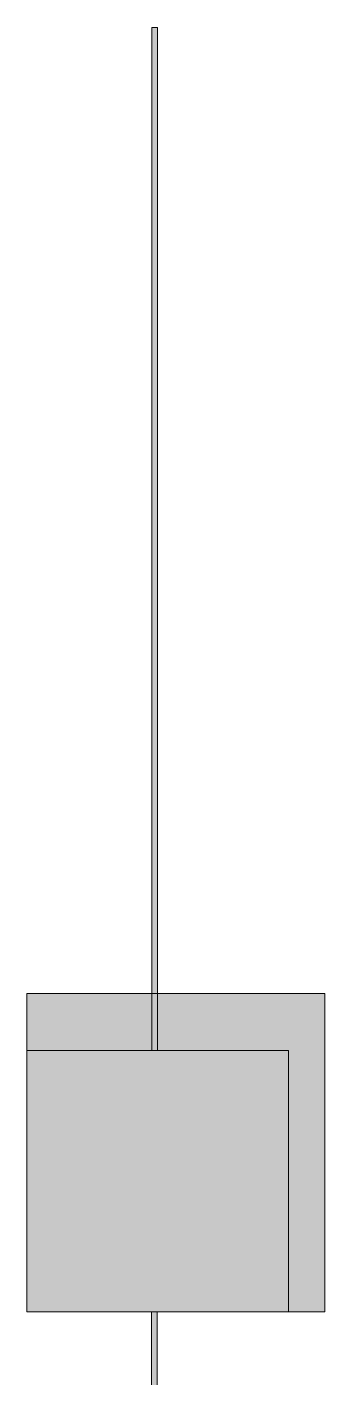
# Model space of a CAD drawing. Header units: inches. Extents: x 385 to 2249, y -1773 to -36.
# Drawn here: x 966.5 to 993.8, y -1102.9 to -978.8 of the extents above; entities that cross this region are included whole.
import ezdxf

# ---------------------------------------------------------------- set-up
doc = ezdxf.new("R2010")
doc.units = ezdxf.units.IN
doc.header["$MEASUREMENT"] = 0
for name, color, linetype, lineweight in [('A-WALL', 113, 'Continuous', 13), ('A-WALL-PATT', 111, 'Continuous', 13), ('I-WALL', 2, 'Continuous', 13)]:
    doc.layers.add(name, color=color, linetype=linetype, lineweight=lineweight)

# ---------------------------------------------------------------- blocks, each defined once
blk = doc.blocks.new('column - column-5689723-Level 7 POWER _ SIGNAL')
at = {"layer": 'A-WALL', "lineweight": 9}
blk.add_hatch(color=7, dxfattribs=at).paths.add_polyline_path([(966.47, -1096.9), (993.83, -1096.9), (993.83, -1067.65), (966.47, -1067.65)], flags=0)
at = {"layer": 'A-WALL', "color": 8, "lineweight": 20}
for p, q in [((993.83, -1067.65), (966.47, -1067.65)), ((966.47, -1067.65), (966.47, -1096.9)), ((993.83, -1096.9), (993.83, -1067.65)), ((966.47, -1096.9), (993.83, -1096.9))]:
    blk.add_line(p, q, dxfattribs=at)

msp = doc.modelspace()

# ---------------------------------------------------------------- hatches: boundary and pattern name
at = {"layer": 'A-WALL-PATT', "lineweight": 9}
h = msp.add_hatch(color=7, dxfattribs=at)
h.paths.add_polyline_path([(977.94, -1067.65), (978.44, -1067.65), (978.44, -978.89), (977.94, -978.89), (977.94, -995.89)], flags=0)
h.paths.add_polyline_path([(977.94, -942.89), (978.44, -942.89), (978.44, -936.89), (977.94, -936.89)], flags=0)
h = msp.add_hatch(color=7, dxfattribs=at)
h.paths.add_polyline_path([(978.41, -1394.76), (978.41, -1394.51), (977.91, -1394.51), (977.91, -1394.76)], flags=0)
h.paths.add_polyline_path([(978.41, -1358.51), (978.41, -1096.9), (977.91, -1096.9), (977.91, -1358.51)], flags=0)

# ---------------------------------------------------------------- linework, layer by layer
at = {"layer": 'A-WALL', "color": 8, "lineweight": 20}
for p, q in [((990.47, -1072.9), (966.47, -1072.9)), ((966.47, -1072.9), (966.47, -1096.9)), ((990.47, -1096.9), (990.47, -1072.9)), ((966.47, -1096.9), (977.91, -1096.9)), ((978.41, -1096.9), (990.47, -1096.9))]:
    msp.add_line(p, q, dxfattribs=at)
at = {"layer": 'A-WALL', "lineweight": 9}
msp.add_line((977.91, -1096.9), (978.41, -1096.9), dxfattribs=at)
at = {"layer": 'I-WALL', "color": 8, "lineweight": 20}
for p, q in [((977.94, -978.89), (977.94, -1072.89)), ((978.44, -978.89), (977.94, -978.89)), ((978.44, -1072.89), (978.44, -978.89)), ((977.94, -1072.89), (978.44, -1072.89)), ((977.91, -1096.9), (977.91, -1358.51)), ((978.41, -1130.91), (978.41, -1096.9))]:
    msp.add_line(p, q, dxfattribs=at)

# ---------------------------------------------------------------- block references
at = {"layer": 'A-WALL', "lineweight": 9}
msp.add_blockref('column - column-5689723-Level 7 POWER _ SIGNAL', (0, 0), dxfattribs=at)

doc.saveas('drawing.dxf')
